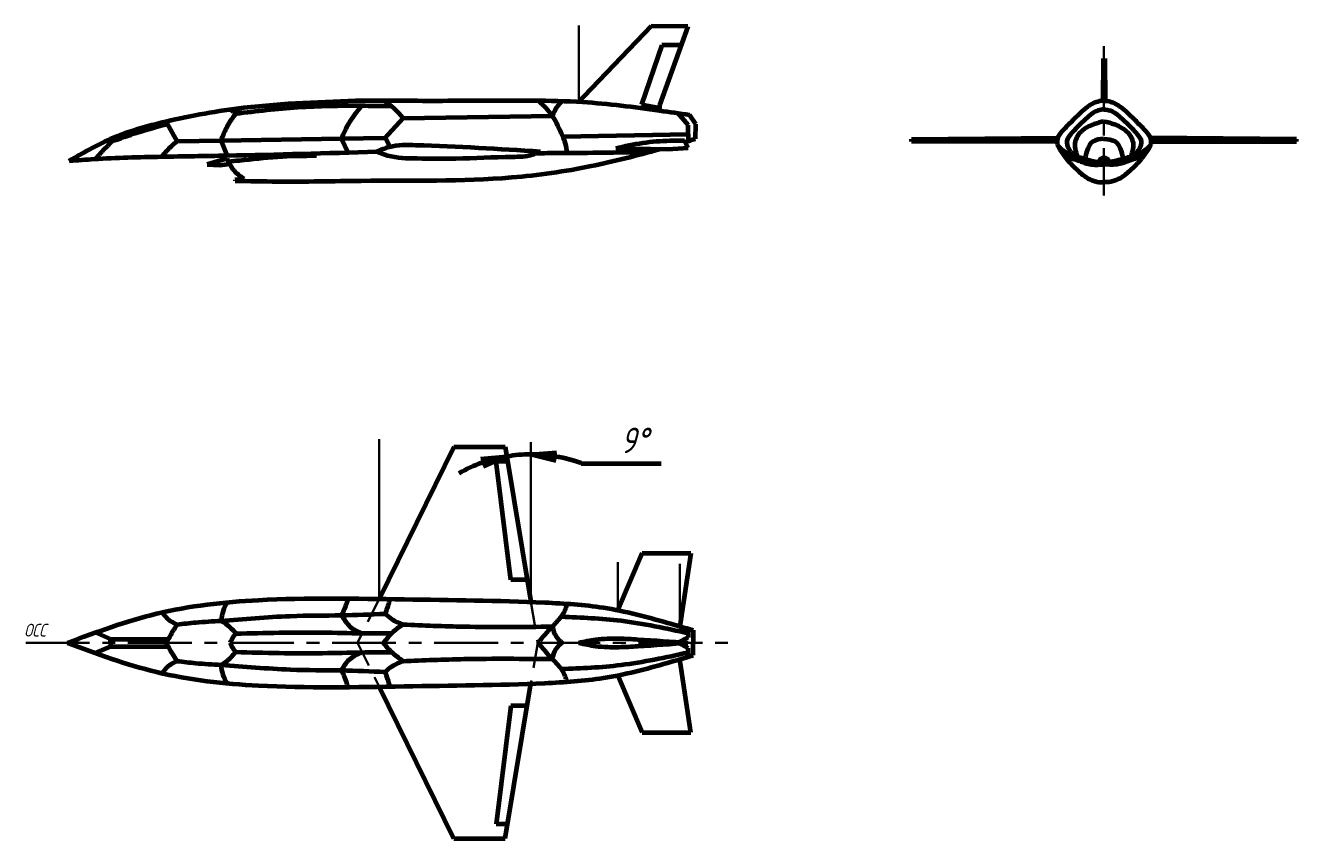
# Model space of a CAD drawing. Header units: millimetres. Extents: x -985956116104 to 1932156, y -552630487266 to 633586.
# Drawn here: x -13416.4 to -13167.5, y 6444.8 to 6604.1 of the extents above; entities that cross this region are included whole.
import ezdxf

# ---------------------------------------------------------------- set-up
doc = ezdxf.new("R2010")
doc.units = ezdxf.units.MM
doc.linetypes.add('CENTER', pattern=[2, 1.25, -0.25, 0.25, -0.25])
doc.linetypes.add('DASHED', pattern=[0.75, 0.5, -0.25])
for name, color, linetype, lineweight in [('_axes (Оси)', 6, 'CENTER', 30), ('_basic (Основной)', 4, 'Continuous', 60), ('_contour (Тонкий)', 7, 'Continuous', 30), ('_invisible (Невидимый)', 1, 'DASHED', 30), ('_text (Надписи)', 2, 'Continuous', 30)]:
    doc.layers.add(name, color=color, linetype=linetype, lineweight=lineweight)
doc.styles.add('ESKD', font='eskd.shx', dxfattribs={"oblique": 15, "height": 5})
doc.dimstyles.new('ESKD', dxfattribs={"dimtxt": 5, "dimasz": 5, "dimexe": 2, "dimexo": 0, "dimgap": 2, "dimtad": 1, "dimtoh": 1, "dimzin": 12, "dimdsep": 46, "dimtxsty": 'ESKD', "dimblk1": 'OPEN', "dimblk2": 'OPEN', "dimsah": 1, "dimcen": 5, "dimclrd": 256, "dimclre": 256, "dimclrt": 2, "dimadec": 0, "dimazin": 0, "dimtfac": 1, "dimtmove": 0, "dimatfit": 3, "dimldrblk": 'OPEN', "dimfxl": 1, "dimtolj": 1, "dimtzin": 12, "dimlwd": -1, "dimlwe": -1, "dimarcsym": 0})

# ---------------------------------------------------------------- blocks, each defined once
blk = doc.blocks.new('_OPEN')
at = {"color": 0, "linetype": 'ByBlock'}
for p, q in [((-1, 0.167), (0, 0)), ((0, 0), (-1, -0.167)), ((0, 0), (-1, 0))]:
    blk.add_line(p, q, dxfattribs=at)
blk = doc.blocks.new('*D790')
at = {"layer": '_basic (Основной)', "transparency": 16777216}
blk.add_line((-13307.56, 6518.28), (-13291.93, 6518.28), dxfattribs=at)
for start, end in [(90, 99.4676), (70.0595, 90), (109.4, 119.3324), (70.1351, 80.0676)]:
    blk.add_arc((-13317.41, 6491.14), 28.88, start, end, dxfattribs=at)
at = {"layer": 'Defpoints', "color": 0, "transparency": 16777216}
for p in [(-13322.47, 6521.49), (-13317.41, 6522.41), (-13320.58, 6519.84), (-13317.41, 6491.14), (-13317.41, 6491.14)]:
    blk.add_point(p, dxfattribs=at)
at = {"layer": '_basic (Основной)', "transparency": 16777216, "xscale": 5, "yscale": 5, "zscale": 5}
for p, rotation in [((-13322.16, 6519.62), 14.43378149420406), ((-13317.41, 6520.01), 175.0337819768297)]:
    blk.add_blockref('_OPEN', p, dxfattribs=dict(at, rotation=rotation))
at = {"layer": '_basic (Основной)', "color": 2, "transparency": 16777216, "insert": (-13297.24, 6522.78), "char_height": 5, "attachment_point": 5, "style": 'ESKD'}
blk.add_mtext('\\A1;9°', dxfattribs=at)

msp = doc.modelspace()

# ---------------------------------------------------------------- linework, layer by layer
at = {"layer": '_axes (Оси)', "ltscale": 10, "transparency": 33554687}
for p, q in [((-13205.184, 6600.026), (-13205.184, 6570.722)), ((-13416.346, 6483.131), (-13277.801, 6483.131))]:
    msp.add_line(p, q, dxfattribs=at)
at = {"layer": '_basic (Основной)', "transparency": 33554687}
for p, q in [((-13293.837, 6603.908), (-13307.071, 6590.131)), ((-13286.663, 6603.85), (-13293.837, 6603.908)), ((-13286.663, 6603.85), (-13292.268, 6588.421)), ((-13291.764, 6600.216), (-13295.772, 6588.596)), ((-13287.983, 6600.216), (-13291.764, 6600.216)), ((-13205.327, 6597.588), (-13205.444, 6589.192)), ((-13205.327, 6597.588), (-13205.184, 6597.586)), ((-13205.04, 6597.588), (-13205.184, 6597.586)), ((-13205.04, 6597.588), (-13204.924, 6589.192)), ((-13307.071, 6590.131), (-13308.037, 6589.126)), ((-13295.772, 6588.596), (-13292.268, 6587.914)), ((-13292.268, 6588.421), (-13292.268, 6587.407)), ((-13386.719, 6581.385), (-13388.855, 6585.274)), ((-13345.948, 6582.025), (-13342.466, 6585.906)), ((-13342.466, 6585.906), (-13313.22, 6586.343)), ((-13286.644, 6584.563), (-13288.659, 6586.893)), ((-13285.128, 6584.735), (-13286.348, 6586.561)), ((-13285.187, 6581.84), (-13285.128, 6584.735)), ((-13311.174, 6582.343), (-13286.644, 6582.778)), ((-13286.644, 6582.778), (-13286.644, 6584.563)), ((-13286.644, 6582.778), (-13286.644, 6581.42)), ((-13399.508, 6581.333), (-13399.729, 6581.84)), ((-13386.719, 6581.385), (-13378.114, 6581.52)), ((-13378.114, 6581.52), (-13354.52, 6581.89)), ((-13378.114, 6581.52), (-13376.93, 6578.594)), ((-13354.52, 6581.89), (-13345.948, 6582.025)), ((-13353.218, 6579.187), (-13354.52, 6581.89)), ((-13345.948, 6582.025), (-13345.021, 6580.318)), ((-13300.783, 6580.024), (-13290.596, 6579.805)), ((-13290.596, 6579.805), (-13286.617, 6580.061)), ((-13286.617, 6580.061), (-13287.345, 6581.536)), ((-13242.899, 6581.341), (-13242.893, 6581.778)), ((-13214.35, 6581.297), (-13242.899, 6581.341)), ((-13242.893, 6581.778), (-13214.237, 6582.055)), ((-13214.363, 6580.722), (-13213.833, 6579.788)), ((-13213.833, 6579.788), (-13212.536, 6577.915)), ((-13196.535, 6579.788), (-13197.832, 6577.915)), ((-13196.005, 6580.722), (-13196.535, 6579.788)), ((-13167.474, 6581.778), (-13196.131, 6582.055)), ((-13196.018, 6581.297), (-13167.469, 6581.341)), ((-13167.469, 6581.341), (-13167.474, 6581.778)), ((-13376.94, 6577.996), (-13380.828, 6576.813)), ((-13366.232, 6578.405), (-13366.235, 6578.831)), ((-13212.458, 6578.196), (-13213.254, 6579.623)), ((-13197.91, 6578.196), (-13197.114, 6579.623)), ((-13380.828, 6576.813), (-13378.344, 6576.723)), ((-13378.344, 6576.723), (-13376.408, 6576.937)), ((-13373.601, 6573.99), (-13375.373, 6573.835)), ((-13375.373, 6573.835), (-13375.357, 6573.649)), ((-13332.518, 6521.493), (-13347.154, 6491.728)), ((-13332.518, 6521.493), (-13322.468, 6521.493)), ((-13322.468, 6521.493), (-13317.406, 6491.135)), ((-13321.998, 6518.672), (-13324.23, 6518.672)), ((-13321.344, 6495.469), (-13324.23, 6518.672)), ((-13295.634, 6500.685), (-13300.416, 6489.522)), ((-13295.634, 6500.685), (-13286.079, 6500.685)), ((-13286.079, 6500.685), (-13288.274, 6486.361)), ((-13318.128, 6495.469), (-13321.344, 6495.469)), ((-13286.644, 6485.882), (-13286.644, 6484.162)), ((-13285.641, 6485.586), (-13285.641, 6483.131)), ((-13399.729, 6483.831), (-13402.725, 6485.129)), ((-13399.729, 6483.131), (-13399.729, 6483.831)), ((-13399.729, 6483.831), (-13388.455, 6483.831)), ((-13399.729, 6483.131), (-13399.729, 6482.431)), ((-13286.644, 6484.162), (-13288.659, 6483.131)), ((-13286.644, 6482.099), (-13288.659, 6483.131)), ((-13285.641, 6480.676), (-13285.641, 6483.131)), ((-13399.729, 6482.431), (-13402.725, 6481.133)), ((-13399.729, 6482.431), (-13388.455, 6482.431)), ((-13286.644, 6480.38), (-13286.644, 6482.099)), ((-13286.079, 6465.577), (-13288.274, 6479.9)), ((-13295.634, 6465.577), (-13300.416, 6476.739)), ((-13332.518, 6444.768), (-13347.154, 6474.533)), ((-13322.468, 6444.768), (-13317.406, 6475.126)), ((-13321.344, 6470.793), (-13324.23, 6447.589)), ((-13318.128, 6470.793), (-13321.344, 6470.793)), ((-13295.634, 6465.577), (-13286.079, 6465.577)), ((-13321.998, 6447.589), (-13324.23, 6447.589)), ((-13332.518, 6444.768), (-13322.468, 6444.768))]:
    msp.add_line(p, q, dxfattribs=at)
for start, end in [(90, 172.51028), (7.48972, 90)]:
    msp.add_arc((-13205.184, 6577.155), 1.004, start, end, dxfattribs=at)
for points in [[(-13407.838, 6577.551), (-13399.726, 6581.841), (-13388.897, 6585.264), (-13373.642, 6587.966), (-13350.288, 6589.387)], [(-13350.288, 6589.387), (-13334.767, 6589.329), (-13317.032, 6589.358), (-13307.286, 6589.082), (-13292.234, 6587.402), (-13286.348, 6586.561)], [(-13205.184, 6589.362), (-13206.437, 6589.133), (-13208.4, 6588.105), (-13211.087, 6585.691), (-13213.071, 6583.698), (-13214.194, 6582.188), (-13214.363, 6580.722)], [(-13205.184, 6587.623), (-13206.387, 6587.404), (-13208.143, 6586.272), (-13209.712, 6584.856), (-13211.396, 6583.105), (-13212.454, 6581.396), (-13211.19, 6578.594)], [(-13205.184, 6589.362), (-13203.931, 6589.133), (-13201.968, 6588.105), (-13199.281, 6585.691), (-13197.297, 6583.698), (-13196.174, 6582.188), (-13196.005, 6580.722)], [(-13205.184, 6587.623), (-13203.981, 6587.404), (-13202.225, 6586.272), (-13200.656, 6584.856), (-13198.972, 6583.105), (-13197.913, 6581.396), (-13199.178, 6578.594)], [(-13205.184, 6585.274), (-13209.011, 6583.803), (-13210.818, 6581.33), (-13210.458, 6578.377)], [(-13205.184, 6585.274), (-13201.357, 6583.803), (-13199.549, 6581.33), (-13199.909, 6578.377)], [(-13347.608, 6579.351), (-13345.101, 6580.297), (-13339.95, 6580.643), (-13315.629, 6579.394)], [(-13300.783, 6580.024), (-13295.521, 6581.067), (-13290.166, 6581.506), (-13287.345, 6581.536)], [(-13214.363, 6580.722), (-13213.717, 6580.023), (-13212.591, 6579.181), (-13209.806, 6578.194), (-13206.904, 6577.409), (-13205.184, 6577.155)], [(-13205.184, 6581.84), (-13207.353, 6581.333), (-13208.888, 6577.925)], [(-13205.184, 6581.84), (-13203.014, 6581.333), (-13201.48, 6577.925)], [(-13196.005, 6580.722), (-13196.651, 6580.023), (-13197.777, 6579.181), (-13200.562, 6578.194), (-13203.464, 6577.409), (-13205.184, 6577.155)], [(-13407.838, 6577.551), (-13402.92, 6577.913), (-13389.734, 6578.375), (-13376.937, 6578.594), (-13347.608, 6579.351)], [(-13373.601, 6573.99), (-13375.308, 6575.34), (-13376.94, 6577.996)], [(-13347.608, 6579.351), (-13345.519, 6578.615), (-13339.672, 6578.041), (-13332.129, 6578.019), (-13321.083, 6578.348), (-13317.111, 6578.779), (-13315.629, 6579.394)], [(-13212.536, 6577.915), (-13212.491, 6578.16), (-13211.866, 6578.12), (-13210.749, 6577.788), (-13209.353, 6577.303), (-13207.916, 6576.864), (-13206.981, 6576.791), (-13206.205, 6576.794), (-13205.184, 6576.813)], [(-13212.536, 6577.915), (-13211.428, 6576.705), (-13210.284, 6575.624), (-13209.321, 6574.81), (-13207.966, 6573.921), (-13207.389, 6573.704), (-13206.529, 6573.439), (-13205.184, 6573.35)], [(-13197.832, 6577.915), (-13197.876, 6578.16), (-13198.501, 6578.12), (-13199.618, 6577.788), (-13201.015, 6577.303), (-13202.452, 6576.864), (-13203.387, 6576.791), (-13204.162, 6576.794), (-13205.184, 6576.813)], [(-13197.832, 6577.915), (-13198.94, 6576.705), (-13200.084, 6575.624), (-13201.047, 6574.81), (-13202.402, 6573.921), (-13202.978, 6573.704), (-13203.839, 6573.439), (-13205.184, 6573.35)], [(-13408.155, 6483.131), (-13390.764, 6488.838), (-13370.776, 6491.507), (-13342.233, 6491.649), (-13314.711, 6491.024), (-13303.206, 6490.022), (-13290.7, 6487.065), (-13285.641, 6485.586)], [(-13376.93, 6491.061), (-13377.712, 6489.398), (-13378.114, 6487.449)], [(-13353.218, 6491.806), (-13353.937, 6489.772), (-13354.52, 6488.527)], [(-13345.021, 6491.694), (-13345.428, 6490.314), (-13345.948, 6488.82)], [(-13310.31, 6490.783), (-13311.174, 6488.716), (-13313.22, 6486.313), (-13316.027, 6483.131)], [(-13389.637, 6489.102), (-13388.595, 6487.84), (-13386.719, 6486.711)], [(-13386.719, 6486.711), (-13383.057, 6487.115), (-13378.114, 6487.449), (-13364.545, 6488.37), (-13354.52, 6488.527), (-13345.948, 6488.82)], [(-13354.52, 6488.527), (-13352.812, 6486.258), (-13350.569, 6485.008)], [(-13345.948, 6488.82), (-13344.646, 6487.764), (-13342.466, 6486.713)], [(-13311.473, 6488.258), (-13299.773, 6487.463), (-13286.644, 6485.022)], [(-13386.719, 6486.711), (-13387.586, 6485.313), (-13388.855, 6483.131)], [(-13378.114, 6487.449), (-13377.152, 6486.857), (-13375.196, 6484.928)], [(-13375.196, 6484.928), (-13358.232, 6485.147), (-13350.569, 6485.008), (-13344.66, 6485.008)], [(-13342.466, 6486.713), (-13344.66, 6485.009), (-13346.259, 6483.131)], [(-13342.466, 6486.713), (-13330.494, 6486.306), (-13313.22, 6486.306)], [(-13313.226, 6486.306), (-13312.468, 6484.332), (-13311.275, 6483.131)], [(-13408.155, 6483.131), (-13390.764, 6477.423), (-13370.776, 6474.754), (-13342.233, 6474.612), (-13314.711, 6475.237), (-13303.206, 6476.239), (-13290.7, 6479.196), (-13285.641, 6480.676)], [(-13386.719, 6479.551), (-13387.586, 6480.948), (-13388.855, 6483.131)], [(-13375.196, 6484.928), (-13375.714, 6484.302), (-13376.304, 6483.131)], [(-13375.196, 6481.334), (-13375.714, 6481.959), (-13376.304, 6483.131)], [(-13342.466, 6479.548), (-13344.66, 6481.253), (-13346.259, 6483.131)], [(-13310.31, 6475.478), (-13311.174, 6477.545), (-13313.22, 6479.948), (-13316.027, 6483.131)], [(-13313.226, 6479.955), (-13312.468, 6481.93), (-13311.275, 6483.131)], [(-13308.037, 6483.131), (-13304.72, 6483.768), (-13300.171, 6483.966), (-13296.463, 6483.792), (-13286.663, 6483.131)], [(-13308.037, 6483.131), (-13304.72, 6482.493), (-13300.171, 6482.296), (-13296.463, 6482.469), (-13286.663, 6483.131)], [(-13378.114, 6478.813), (-13377.152, 6479.404), (-13375.196, 6481.334)], [(-13375.196, 6481.334), (-13358.232, 6481.114), (-13350.569, 6481.253), (-13344.66, 6481.253)], [(-13354.52, 6477.734), (-13352.812, 6480.004), (-13350.569, 6481.253)], [(-13311.473, 6478.003), (-13299.773, 6478.799), (-13286.644, 6481.239)], [(-13389.637, 6477.159), (-13388.595, 6478.421), (-13386.719, 6479.551)], [(-13386.719, 6479.551), (-13383.057, 6479.146), (-13378.114, 6478.813), (-13364.545, 6477.891), (-13354.52, 6477.734), (-13345.948, 6477.441)], [(-13376.93, 6475.201), (-13377.712, 6476.864), (-13378.114, 6478.813)], [(-13353.218, 6474.455), (-13353.937, 6476.49), (-13354.52, 6477.734)], [(-13345.948, 6477.441), (-13344.646, 6478.497), (-13342.466, 6479.548)], [(-13342.466, 6479.548), (-13330.494, 6479.955), (-13313.22, 6479.955)], [(-13345.021, 6474.568), (-13345.428, 6475.947), (-13345.948, 6477.441)]]:
    msp.add_spline(points, degree=3, dxfattribs=at)
for points, knots in [([(-13378.114, 6581.52), (-13377.741, 6582.464), (-13377.008, 6584.32), (-13375.533, 6586.389), (-13374.53, 6587.513), (-13374.171, 6587.902)], [0, 0, 0, 0, 303.5313971, 596.7193579, 755.45897, 755.45897, 755.45897, 755.45897]), ([(-13375.196, 6586.738), (-13375.348, 6586.861), (-13375.714, 6587.16), (-13376.085, 6587.453), (-13376.304, 6587.623)], [0, 0, 0, 0, 58.7067146, 141.7917525, 141.7917525, 141.7917525, 141.7917525]), ([(-13344.66, 6588.217), (-13346.681, 6588.25), (-13352.837, 6588.353), (-13363.052, 6588.193), (-13371.18, 6587.234), (-13375.196, 6586.738)], [0, 0, 0, 0, 606.4323706, 1847.3410137, 3060.5329684, 3060.5329684, 3060.5329684, 3060.5329684]), ([(-13354.52, 6581.89), (-13354.061, 6582.92), (-13353.032, 6585.23), (-13351.46, 6587.21), (-13350.569, 6588.295)], [0, 0, 0, 0, 336.8150723, 755.6358169, 755.6358169, 755.6358169, 755.6358169]), ([(-13342.466, 6585.906), (-13343.16, 6586.72), (-13344.285, 6588.039), (-13345.699, 6589.012), (-13346.259, 6589.362)], [0, 0, 0, 0, 318.6061213, 515.958695, 515.958695, 515.958695, 515.958695]), ([(-13310.31, 6579.097), (-13310.366, 6579.736), (-13310.505, 6580.866), (-13311.599, 6583.266), (-13312.926, 6586.42), (-13314.979, 6588.43), (-13316.027, 6589.35)], [50.97177, 50.97177, 50.97177, 50.97177, 241.3936787, 391.388349, 838.417587, 1251.7384732, 1251.7384732, 1251.7384732, 1251.7384732]), ([(-13313.22, 6586.343), (-13312.96, 6586.938), (-13312.482, 6588.03), (-13311.665, 6588.885), (-13311.275, 6589.262)], [0, 0, 0, 0, 192.6911428, 353.8665503, 353.8665503, 353.8665503, 353.8665503]), ([(-13399.508, 6581.333), (-13397.857, 6581.939), (-13394.268, 6583.256), (-13390.578, 6584.251), (-13388.58, 6584.773)], [0, 0, 0, 0, 527.3123029, 1146.2291834, 1146.2291834, 1146.2291834, 1146.2291834]), ([(-13402.725, 6577.925), (-13402.361, 6578.322), (-13401.303, 6579.472), (-13400.218, 6580.597), (-13399.508, 6581.333)], [47.5627413, 47.5627413, 47.5627413, 47.5627413, 209.2374005, 516.2783148, 516.2783148, 516.2783148, 516.2783148]), ([(-13389.637, 6578.377), (-13389.366, 6578.745), (-13388.506, 6579.85), (-13387.439, 6580.767), (-13386.719, 6581.385)], [98.0380045, 98.0380045, 98.0380045, 98.0380045, 234.9408755, 518.3497217, 518.3497217, 518.3497217, 518.3497217]), ([(-13375.373, 6573.649), (-13372.595, 6573.587), (-13364.349, 6573.405), (-13346.29, 6573.851), (-13325.722, 6573.367), (-13306.188, 6576.141), (-13296.657, 6578.605), (-13292.212, 6579.84)], [0, 0, 0, 0, 833.4998177, 2474.3280902, 5419.8251673, 6990.2428969, 8373.259182, 8373.259182, 8373.259182, 8373.259182]), ([(-13376.667, 6577.439), (-13375.961, 6577.503), (-13372.748, 6577.794), (-13367.02, 6578.501), (-13361.961, 6578.548), (-13359.422, 6578.571)], [19.9653163, 19.9653163, 19.9653163, 19.9653163, 232.6546423, 987.8526518, 1749.1145275, 1749.1145275, 1749.1145275, 1749.1145275]), ([(-13316.332, 6579.076), (-13314.352, 6579.077), (-13306.935, 6579.099), (-13299.519, 6579.23), (-13294.082, 6579.326)], [3109.2744666, 3109.2744666, 3109.2744666, 3109.2744666, 3703.0856575, 5334.4020523, 5334.4020523, 5334.4020523, 5334.4020523])]:
    msp.add_open_spline(points, degree=3, knots=knots, dxfattribs=at)
msp.add_open_spline([(-13287.208, 6581.258), (-13286.534, 6581.452), (-13285.86, 6581.646), (-13285.187, 6581.84)], degree=3, dxfattribs=at)
at = {"layer": '_contour (Тонкий)', "transparency": 33554687}
for p, q in [((-13308.037, 6589.126), (-13308.037, 6604.073)), ((-13347.154, 6491.728), (-13347.154, 6523.006)), ((-13317.406, 6491.135), (-13317.406, 6522.414)), ((-13300.416, 6489.522), (-13300.416, 6498.944)), ((-13288.274, 6486.361), (-13288.274, 6498.58))]:
    msp.add_line(p, q, dxfattribs=at)
at = {"layer": '_invisible (Невидимый)', "ltscale": 10, "transparency": 33554687}
for p, q in [((-13347.154, 6491.728), (-13351.382, 6483.131)), ((-13317.406, 6491.135), (-13316.071, 6483.131)), ((-13351.382, 6483.131), (-13347.154, 6474.533)), ((-13316.071, 6483.131), (-13317.406, 6475.126))]:
    msp.add_line(p, q, dxfattribs=at)

# ---------------------------------------------------------------- texts
at = {"layer": '_text (Надписи)', "transparency": 33554687, "insert": (-13416.671, 6486.852), "char_height": 2.5, "attachment_point": 1, "style": 'ESKD'}
msp.add_mtext_dynamic_manual_height_columns('ОСС', width=0.3187, gutter_width=0.5, heights=[0], dxfattribs=at)

# ---------------------------------------------------------------- dimensions: what is measured, and where the dimension line sits
at = {"layer": '_basic (Основной)', "color": 1, "transparency": 33554687}
dim = msp.add_angular_dim_2l(base=(-13320.581, 6519.839), line1=((-13322.468, 6521.493), (-13317.406, 6491.135)), line2=((-13317.406, 6491.135), (-13317.406, 6522.414)), dimstyle='ESKD', dxfattribs=at)
dim.commit()
dim.dimension.update_dxf_attribs({"geometry": '*D790', "text_midpoint": (-13297.245, 6522.783)})

doc.saveas('drawing.dxf')
